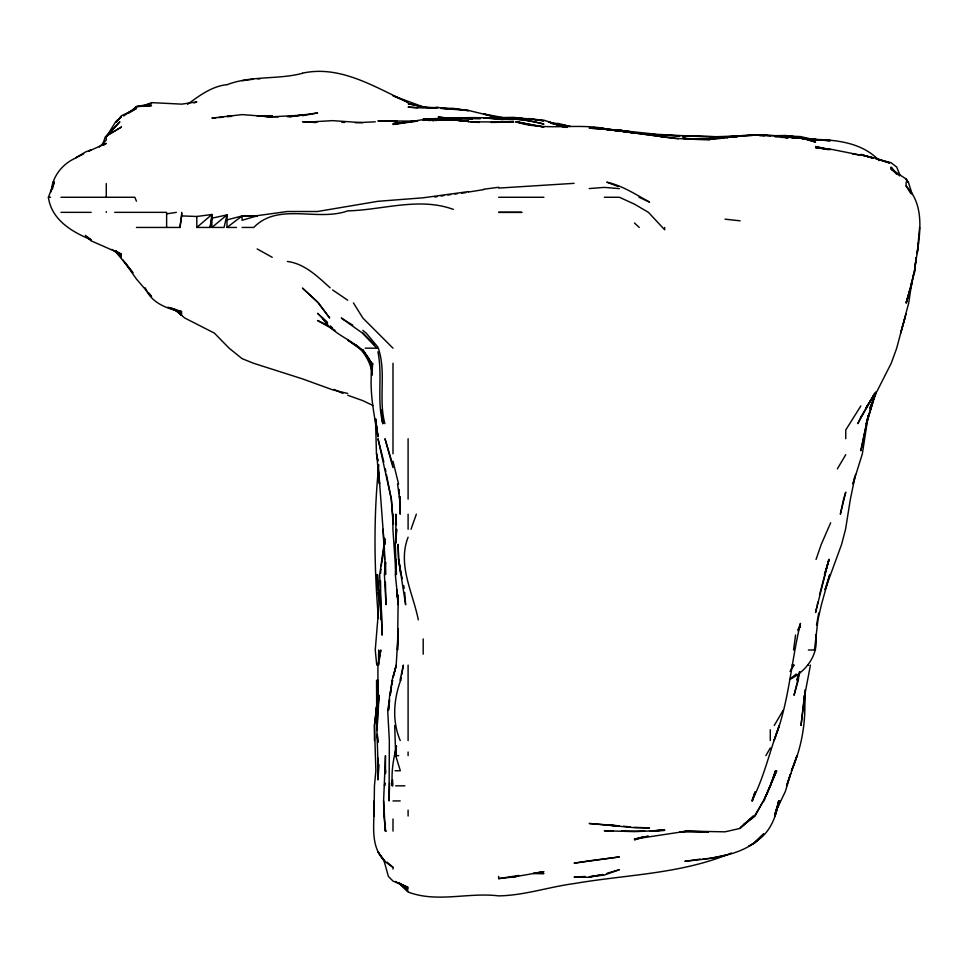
<?xml version="1.0" encoding="UTF-8"?>
<svg xmlns="http://www.w3.org/2000/svg" width="968" height="968" viewBox="0 0 968 968"><rect width="100%" height="100%" fill="white"/><g stroke="black" fill="none" stroke-linecap="round" stroke-linejoin="round"><path stroke-width="1.45" d="M392.996 869.107L392.996 867.364L384.562 861.302L377.907 851.804L384.937 861.302C368.699 845.681 375.039 820.997 374.071 800.935L374.035 816.024L374.447 785.835L375.874 770.746L374.459 725.468L376.976 703.518M375.511 419.108L376.443 453.823L377.907 460.974L376.637 453.823L379.504 484.012L377.907 465.293M378.089 765.131L378.234 770.746L376.746 725.468L376.564 680.201M374.447 740.568L374.483 725.468L377.048 702.974L376.201 710.379M377.944 680.201L377.907 695.29L377.907 665.101L380.823 650.012L379.359 659.619M377.133 705.854L377.544 695.29L377.024 730.005L377.641 680.201M384.841 538.886L379.71 574.556L381.065 619.835L380.521 580.594M385.688 562.481L385.554 574.556L384.163 544.379L378.561 468.911M385.3 823.574L385.337 831.113L383.606 800.935L385.458 755.657L385.482 773.492M395.864 542.866L395.839 514.189L396.432 524.753M398.332 630.398L396.19 665.101L392.996 677.588L396.348 665.101L392.052 680.201L390.177 695.29L391.483 687.062M398.344 628.885L397.521 650.012L398.09 604.746L396.832 589.645L398.296 603.366L395.319 574.556L395.9 559.468L396.009 573.044M392.669 782.822L392.584 785.835C390.903 772.307 393.492 759.154 396.42 746.05M389.608 782.822L389.075 800.935L389.342 740.568L387.696 710.379L389.547 699.404M790.142 774.86L786.573 785.835L797.003 755.657L791.461 770.746C801.94 747.09 806.175 721.075 804.553 695.29L803.972 710.379L805.086 689.797M376.927 710.379L377.048 707.366M385.421 582.107L385.99 604.746L384.417 574.556L385.482 562.214M395.924 542.866L396.65 529.278L395.259 544.379L396.456 574.556M392.512 779.809L392.185 785.835L392.512 780.063M379.02 764.708L377.907 779.966L377.907 758.113L378.016 762.324M371.881 375.342L372.172 370.817M372.365 367.804L372.668 363.278C368.397 387.72 373.745 412.404 377.907 436.495L376.201 425.073M377.072 702.151L376.528 710.379L377.024 704.898M385.421 773.492L385.603 770.746M910.162 289.19L906.29 302.911L910.694 287.811L906.121 302.911L914.397 272.722L916.151 257.633L914.288 272.722C917.543 244.71 928.566 208.773 906.121 186.05L906.121 182.178M918.487 242.544L917.216 253.519L919.6 227.444M804.493 695.29L801.02 725.468L804.71 695.29L810.434 665.101M380.581 573.189L380.956 569.063M381.198 566.328L384.804 541.632M912.013 280.95L908.734 302.911L896.707 348.178L891.225 363.278L875.931 393.395L869.76 408.544L875.701 393.456L866.251 423.645L875.254 393.456L866.614 423.645L860.842 450.773L868.115 415.405M814.487 650.012L817.96 619.835L821.396 604.746L829.757 574.556L825.075 589.645L841.603 544.379L845.56 529.278L850.388 499.101L855.543 474.405M389.596 700.784L388.471 710.379L389.668 695.29L392.572 680.201L391.919 684.315M799.302 671.961L798.298 680.201L794.05 695.29L797.729 680.201M136.44 227.444L179.963 227.444L181.718 213.275M911.856 280.95L910.997 287.811L913.913 272.722L910.549 287.811M793.554 650.012L795.587 634.923M196.806 216.481L196.806 227.444L210.117 227.444L211.895 214.485L196.806 216.481L181.718 215.912L179.963 227.444M818.759 612.974L816.532 625.038M395.791 755.657L396.372 751.543M378.948 662.366L378.536 665.101L378.669 650.012L378.936 656.05M378.827 464.797C373.527 515.835 374.059 567.381 378.464 618.443M798.164 677.455L798.612 674.708M51.231 191.773C52.115 176.696 62.315 163.737 76.073 157.857M394.896 755.657L396.505 746.05M395.392 755.657L396.311 750.164M400.788 680.201L401.26 677.455M401.732 674.708L403.378 665.101L400.026 680.201M210.117 227.444L211.895 218.199L226.996 214.884L226.996 227.444L236.47 227.444M797.801 676.087L797.003 680.201L799.979 671.913M817.331 604.746L817.936 601.999M819.46 595.139L828.886 559.468L815.564 612.514L817.04 606.041M868.272 415.405L862.355 453.823L852.929 484.012L854.611 477.151M52.453 189.038L54.232 182.178L52.841 182.178M790.759 773.492L785.387 791.352L774.848 813.507M904.983 318L900.663 333.089L906.121 313.692M400.679 680.201C393.625 699.646 391.992 721.184 400.244 740.568M408.097 537.204C397.255 564.889 412.961 592.779 418.309 619.835M754.786 792.816L752.342 800.935L755.197 791.824L751.906 800.935C764.224 776.953 769.875 750.611 779.264 725.468L774.025 740.568C789.114 703.155 790.941 662.245 800.475 623.38L798.116 629.793M775.985 810.531L779.095 800.935L775.005 816.024L778.635 800.935C776.348 817.101 769.899 833.218 755.197 841.942L763.619 834.065M102.475 145.127L105.282 136.899L106.262 136.899L119.85 121.811L106.262 136.04L121.351 127.086L106.262 136.04M816.048 559.468L821.263 544.379L830.653 522.793M411.013 529.278L416.361 514.189M85.365 235.381L91.161 239.737C72.007 232.005 51.473 219.797 48.4 197.266L54.232 182.178M774.751 814.657L780.051 800.935L775.973 810.531M789.84 679.391C806.501 671.114 819.243 654.295 815.564 634.923M798.055 630.979L800.475 625.727L798.249 629.672M765.857 755.657L770.286 747.974M774.255 725.468L783.112 710.379M837.344 468.911L845.754 454.682M115.628 121.811L116.583 121.811L121.351 116.668L115.628 121.811L106.262 136.899L106.262 140.118L99.28 147.039M790.033 671.332L793.917 665.101L792.005 665.101M860.842 405.931L845.754 429.998L845.754 438.734M791.352 668.67L793.917 665.101M116.583 121.811L121.351 115.845L136.44 108.44L128.901 113.038M133.124 109.953L135.907 106.71L151.528 105.621L136.44 106.468M133.548 109.953L136.44 106.71L151.528 103.552L147.438 104.907M755.197 842.39L763.413 834.186L755.197 842.366L748.808 846.201L755.197 842.39C734.712 856.97 708.987 858.616 684.848 861.302L700.324 859.136M755.197 842.366L763.619 834.186M196.806 227.444L211.895 214.485L211.895 227.444L224.068 227.444L226.996 214.884L211.895 227.444M789.731 679.318L796.18 674.043M743.424 824.579L754.483 816.024L763.413 800.935L755.076 816.024L740.109 827.906L753.394 816.024L740.109 828.402L725.02 831.827L686.022 831.113L708.419 831.923L679.742 831.935L687.086 831.113L634.463 839.038L644.071 836.8M226.996 227.444L242.085 215.961L257.173 215.67L287.363 211.508L317.54 211.496L377.907 201.308L423.185 197.799L468.464 191.603M123.674 115.954L136.44 107.025M103.866 145.079L106.262 143.349L88.717 151.141M187.574 104.29C199.553 95.542 211.726 86.346 226.996 84.615M88.717 151.274L91.161 149.858L85.462 151.988L76.073 157.627L83.684 153.876M731.3 853.026C681.654 874.068 626.647 874.515 574.097 883.578C548.82 886.93 524.414 895.448 498.641 895.884C468.476 892.085 437.064 903.096 408.097 892.024L399.094 882.852M143.349 106.129L151.528 102.62L181.718 104.145L196.806 101.894L193.987 102.959M642.704 836.981L634.463 839.813L648.185 835.904M257.173 215.828L242.085 220.317L242.085 215.961L257.173 216.36M607.033 873.269L619.375 869.712L604.286 875.06L589.197 876.778L603.016 874.54M226.996 84.724C251.293 75.347 277.635 79.836 302.452 73.314M226.996 219.893L242.085 215.961M601.733 874.733L589.197 877.31L574.097 877.202L585.096 876.476M518.981 875.435L498.641 878.617L498.641 876.391M725.02 855.204L709.919 858.422L703.07 858.931M302.452 115.712L317.54 112.966L290.097 116.668M498.641 878.617L513.73 876.947L543.919 871.72L538.426 872.374M434.826 197.061L437.125 196.649M513.73 876.947L516.839 876.391M302.452 73.181C340.3 64.771 375.052 87.277 408.097 102.402L392.996 95.747L423.185 106.879L408.097 103.709L422.496 106.71L435.527 107.908M755.197 134.891L770.286 135.738L755.197 134.867L732.401 136.899C753.467 133.221 775.041 135.181 796.107 138.025M468.464 192.039L483.552 189.655M166.629 213.868L176.357 212.355M588.193 860.988L574.097 863.178L619.375 856.922L589.197 860.842M441.021 196.032L443.767 195.633M447.881 195.028L450.628 194.616M432.575 120.552L438.274 119.717L453.363 119.814L468.464 121.472L453.363 119.911L468.464 121.121L453.363 120.068L423.185 120.189L438.274 119.79L432.793 120.54L438.274 119.717L428.667 120.564M242.085 80.731L253.059 79.231M483.552 189.268L498.641 187.272M684.267 139.126L709.919 139.053L740.109 135.617M454.742 194.036L457.477 193.697M461.603 193.164L465.717 192.644M604.286 128.95L664.653 136.984C684.642 139.598 705.006 140.324 725.02 137.408M287.363 116.704L302.452 115.156L272.262 116.777L257.173 115.93L278.3 116.934M498.641 188.082L574.097 183.339M682.488 136.669C700.675 134.044 718.934 138.69 737.156 136.234M216.021 117.781L211.895 118.108L242.085 114.611L272.262 116.898L261.287 116.148M218.756 117.564L222.87 117.249M417.692 121.06L408.097 121.811L411.11 121.69M589.197 188.566L604.286 187.393L619.375 188.615M355.268 122.754L375.294 121.811M515.109 117.769L528.831 119.645L513.73 117.346L483.552 117.939L498.641 118.955C473.57 116.003 448.293 118.677 423.185 119.887L445.825 118.713M288.863 116.608L296.414 116.112M453.363 118.06L423.185 119.003L445.825 118.834M312.7 121.811L332.629 120.637L362.819 122.73M453.363 118.229L480.527 118.532L438.274 118.253L480.527 117.927M435.261 120.468L438.274 120.286L423.185 119.596L392.996 124.448L417.184 121.157L377.907 120.915L397.364 121.423M737.084 136.21L715.957 137.311M430.724 107.932L438.274 107.521L453.363 109.311L441.021 108.368M501.654 119.572C515.908 117.842 530.149 120.564 543.919 124.098C529.121 120.431 513.911 117.927 498.641 119.33L513.73 119.524L483.552 118.048M715.691 137.274L737.084 136.633M709.919 139.077L720.495 138.533M260.198 116.257L272.262 115.688L260.198 115.833M448.837 118.58L472.578 118.604L468.464 118.181L471.198 118.616M491.091 122.44L513.73 122.077L468.464 121.811M427.711 107.908L438.274 107.521L423.185 107.944L408.097 107.121L417.692 107.896M752.184 135.52L709.919 136.899L737.084 136.657M651.065 830.786L664.653 830.35L634.463 831.633L604.286 830.75L613.337 830.883M644.833 831.113L621.42 831.113M682.755 136.355L694.83 136.077L682.755 136.73L685.743 136.899M770.286 135.798L785.387 135.484L796.192 136.899L788.085 136.198M453.363 118.374L472.578 118.604M302.452 121.811L317.54 121.811M48.4 197.266L50.53 197.266M60.984 197.266L134.83 197.266L136.44 201.162M498.641 197.266L543.919 197.266M604.286 197.266L619.375 197.266L634.463 204.151L648.439 212.355L664.653 229.779L664.653 227.444M60.984 212.355L91.161 212.355M114.72 212.355L166.629 212.355L166.629 227.444M242.085 227.444L253.773 227.444C278.348 202.009 317.226 221.841 347.73 210.879C382.796 209.996 419.144 196.843 453.363 209.403M365.239 348.178L376.915 348.178M327.559 323.143L322.477 318C334.323 338.195 362.226 340.942 371.204 363.278L372.051 363.278M808.401 650.012L815.564 650.012M808.002 665.101L808.643 665.101M394.69 725.468L395.694 755.657L398.635 755.657M395.053 770.746L400.329 770.746L395.694 755.657M395.718 785.835L404.89 785.835M392.996 800.935L400.195 800.935M386.365 831.113L385.627 831.113L383.909 816.024L383.606 800.935M533.356 873.511L543.919 873.535L533.356 873.317M775.126 136.899L800.475 137.553L815.564 140.154M441.299 108.198L453.363 108.355L468.464 110.642L441.299 108.283M808.026 139.332L830.653 140.578L807.336 139.053M610.324 129.797L619.375 130.039L631.717 132.156M808.026 139.38C832.916 139.344 861.024 141.388 879.186 160.567M634.463 827.35L649.552 827.894L634.463 827.664L589.197 823.49L619.375 825.837M341.692 122.319L344.705 122.44M785.387 135.968L800.475 136.561L814.1 139.755M521.28 118.556L515.242 118.265L522.793 118.604L515.242 118.193M303.202 121.811L316.113 122.452M808.026 139.719L811.039 139.876M759.723 135.689L764.26 135.968M515.242 117.685L543.919 120.201L565.869 127.244L560.375 125.937L564.501 127.365M801.843 138.678L804.59 138.86M801.843 138.218L829.286 140.82M780.982 137.299L788.121 137.88L785.387 137.601M807.336 139.598L811.45 139.876M550.78 122.996L559.008 123.602L569.983 126.445M470.871 121.811L479.329 122.464M257.173 78.674L259.92 78.904M395.9 121.448L392.996 121.206L395.634 121.581M633.096 132.108L619.375 130.184L589.197 128.103L619.375 130.511L634.463 133.003L604.286 129.131L619.375 131.019M528.831 118.907L543.919 120.855L528.831 118.568M607.033 129.167L604.286 128.901L619.375 131.067M609.767 129.422L649.552 133.511L664.653 136.004L649.552 133.947L727.755 138M316.064 122.379L310.135 121.811L314.576 122.513M787.589 136.899L785.387 136.682L799.12 137.964M623.489 826.249L630.35 826.938M634.463 132.664L623.489 131.503L663.516 136.899L649.552 134.274L663.407 136.899M453.363 118.64L438.274 117.031L450.628 118.64M453.363 108.791L468.464 110.425L497.274 117.455L483.552 113.934L502.755 117.503M725.02 219.167L740.109 220.825M550.78 123.251L569.983 126.215M664.653 137.153L678.374 138.872M829.286 149.495L815.564 147.729L830.653 149.181L860.842 155.183L852.614 153.997M633.096 132.12L593.311 127.498L604.286 128.478C574.835 123.081 544.609 131.273 515.654 121.811L543.919 127.086L516.985 121.811L531.565 125.332M550.78 123.081L568.615 126.276M789.029 137.117L794.752 137.976M422.532 106.71L423.185 106.819M619.375 130.232L630.35 132.047M830.653 149.665L815.564 146.543L827.918 149.689M424.553 107.158L428.667 108.017M553.514 123.928L559.008 125.138M565.869 127.159L560.375 125.925L567.236 127.413L560.375 125.671M347.73 393.456L332.629 389.826L302.452 378.875L253.592 363.278L242.085 358.656L229.101 348.178L214.351 333.089L184.707 318L173.998 308.792M873.184 158.147L860.842 154.856L875.931 158.256L889.652 163.023L875.931 158.788L891.02 162.66L896.695 167.077L900.034 175.317M287.363 261.457C304.92 263.744 317.577 276.594 330.136 287.811M167.996 307.328L181.718 311.575C166.956 308.913 151.141 302.899 145.212 287.811M559.008 125.344L548.384 121.811L559.008 125.489M347.73 395.259L362.819 400.643L372.874 405.483M167.996 307.449L181.718 312.918L174.167 309.022M618.032 186.485L606.803 182.178C622.412 185.602 635.77 194.507 649.552 202.094L638.989 197.266M333.912 389.426L342.902 393.456M327.608 325.236L317.54 320.493L335.025 330.415M399.288 883.07L408.097 887.426L392.996 881.086L388.386 876.391L384.163 861.302M257.173 248.957L272.262 257.319M116.317 251.256L121.351 254.124L91.161 240.851L86.527 237.015M171.651 308.054L181.718 313.922L178.233 311.381M347.73 322.187L352.751 325.139M395.513 881.473L408.097 888.999L403.45 885.502M346.653 321.485L341.281 318L362.419 333.089L374.592 345.019M906.121 178.983L908.02 182.178L906.121 178.983L891.02 169.085L896.828 173.925M112.058 249.429L121.351 255.721L115.966 251.014M332.629 289.952L347.73 300.225M362.819 330.403L366.206 333.089L377.907 347.125C386.873 371.603 378.028 398.453 384.877 423.645M174.748 309.615L181.718 315.374L175.099 309.615M327.39 322.344L317.54 313.269L327.341 323.143M356.442 345.31L359.709 348.178L356.442 345.334C364.597 352.304 370.308 362.31 372.123 372.874M387.103 862.161L392.996 867.364M899.647 175.898L891.02 168.238L893.065 170.38M399.469 883.566L408.097 891.48L401.054 884.437M634.463 223.027L639.267 227.444M330.511 326.228L332.629 328.285L330.608 326.228M392.996 348.178L362.819 318L353.417 302.911M115.313 251.595L121.351 257.633L115.797 251.16M370.804 341.135L362.819 333.089L376.746 348.178M906.121 179.624L908.395 182.178L912.267 194.52M896.695 173.55L891.02 167.077L896.465 174.046M114.865 250.664L132.955 272.722L124.92 262.28M149.169 293.304L151.528 296.595L136.44 279.062L122.972 259.956M371.579 363.278L362.819 350.404L371.458 363.278L362.819 350.719L347.73 339.986L362.819 350.537L371.361 363.278L372.135 368.76L371.288 363.278L362.819 349.46M906.121 186.05L910.791 193.527M392.584 464.132L384.986 438.734L392.996 467.617M392.996 461.288L398.562 484.012M383.836 462.051L378.004 438.734L391.326 499.101L393.468 524.136M372.305 370.139L370.889 363.278L372.123 370.139M401.708 575.924L402.264 578.67M403.668 585.531L404.225 588.278M400.776 574.556L398.622 559.468L398.09 544.379L398.598 559.468L405.628 604.746L404.709 592.392M377.907 351.771C382.844 375.366 376.576 399.966 382.88 423.645L381.428 409.924L381.815 414.038M385.349 468.911L385.857 471.658M386.377 474.405L391.326 499.101L392.996 522.079L392.839 514.189L392.911 529.278L395.912 573.189M398.622 559.468L400.147 567.696M400.655 570.442L401.175 573.189M376.201 425.097L377.907 436.713L376.6 425.097M398.332 601.999L396.65 589.645L398.332 604.746M377.956 589.645L376.782 574.556L377.907 589.645L377.496 574.556L378.984 604.746L375.257 650.012L376.746 665.101M397.606 484.012L399.578 499.101L400.207 514.189L399.724 496.354M399.264 492.24L398.961 489.493L399.324 493.607L398.876 489.493M378.258 592.392L379.008 599.252M381.392 409.924L382.747 423.645L382.082 416.784M399.518 496.354L399.772 499.101L399.554 496.354M398.284 597.885L398.078 595.139L398.296 599.252M383.086 529.278L384.599 559.468M371.204 363.278L371.579 375.342M380.194 589.645L380.509 604.746M770.286 729.703L770.286 740.568M423.185 638.94L423.185 654.186M408.097 438.734L408.097 499.101M408.097 514.189L408.097 529.278M408.097 665.101L408.097 740.568M408.097 752.027L408.097 755.657M408.097 810.143L408.097 816.024M392.996 363.278L392.996 453.823M392.996 818.989L392.996 831.113M181.718 212.355L181.718 215.912M106.262 183.545L106.262 197.266M106.262 211.593L106.262 212.355M377.653 710.379L377.266 725.468L379.105 695.29L377.653 710.379M384.78 783.1L384.586 785.835L384.792 783.1M843.636 499.101L840.357 514.189L845.754 492.131L843.636 499.101M829.128 559.468L824.506 574.556L829.128 559.468M775.525 770.746L770.371 785.835L763.643 800.935L776.723 770.746L763.716 800.935L770.286 785.835L775.525 770.746M860.842 417.147L857.769 423.645L874.709 393.456L860.842 417.147M875.024 393.456L865.61 408.544L875.931 392.016L875.024 393.456M408.097 121.932L392.996 123.686L408.097 121.98M650.375 831.113L649.552 831.185L664.653 829.975L650.375 831.113M231.521 116.317L226.996 116.487L231.521 116.378M521.764 212.355L498.641 212.355L521.764 212.355M709.919 139.61L694.83 139.319L709.919 139.61M800.475 137.553L785.387 137.226L800.475 137.577L815.564 142.09L800.475 137.553M815.564 139.102L801.988 138.581L815.564 139.15M617.862 130.172L610.324 129.869L617.862 130.172M679.742 135.895L664.653 135.218L679.742 135.968M815.564 140.033L808.026 139.598L815.564 140.033M619.375 826.055L604.286 824.688L619.375 826.055M873.184 158.074L860.842 154.42L873.184 158.099M317.54 301.98L302.452 288.077L318.436 302.911L329.677 318L317.54 302.077M377.907 742.214L377.302 734.53L377.907 742.214M382.058 634.923L381.198 604.746L382.058 634.923M384.695 544.379L384.465 538.341L384.707 544.379M375.814 423.645L375.717 419.108L375.814 423.645"/></g></svg>
